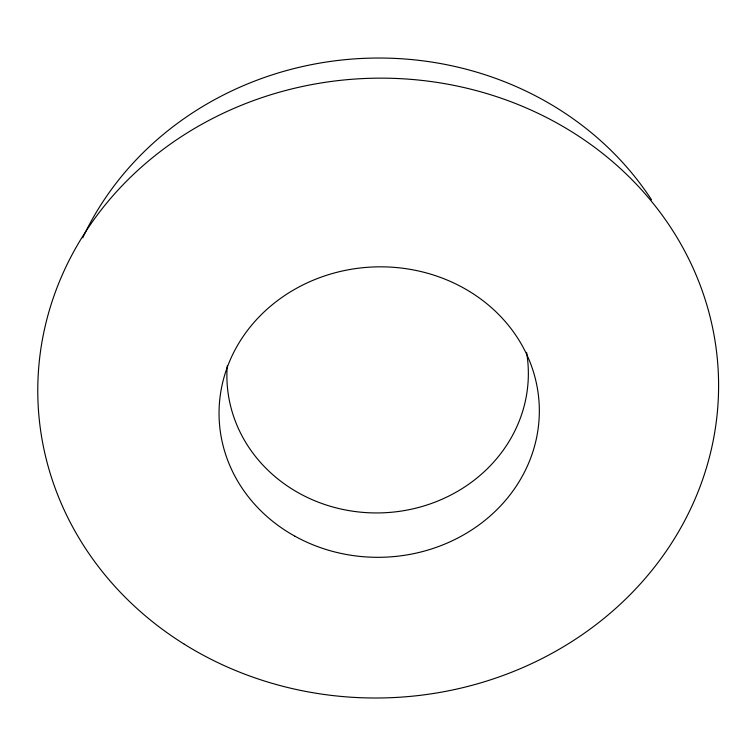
<?xml version="1.0" encoding="UTF-8"?>
<svg xmlns="http://www.w3.org/2000/svg" width="756" height="756" viewBox="0 0 756 756"><rect width="100%" height="100%" fill="white"/><g stroke="black" fill="none" stroke-linecap="round" stroke-linejoin="round"><path stroke-width="1.13" d="M526.582 352.4A150.756 138.357 -2.4 0 1 383.953 512.776A150.756 138.357 -2.4 0 1 227.244 365.942M82.735 237.847A320.317 294.982 -2.4 0 1 355.717 58.807A320.317 294.982 -2.4 0 1 651.54 199.811M184.294 644.207A340.465 309.875 -2.4 0 0 717.444 411.141A340.465 309.875 -2.4 0 0 232.81 108.883A340.465 309.875 -2.4 0 0 184.294 644.207M295.001 536.25A160.168 145.218 -2.4 0 0 539.264 415.224A160.168 145.218 -2.4 0 0 303.307 284.738A160.168 145.218 -2.4 0 0 295.001 536.25"/></g></svg>
